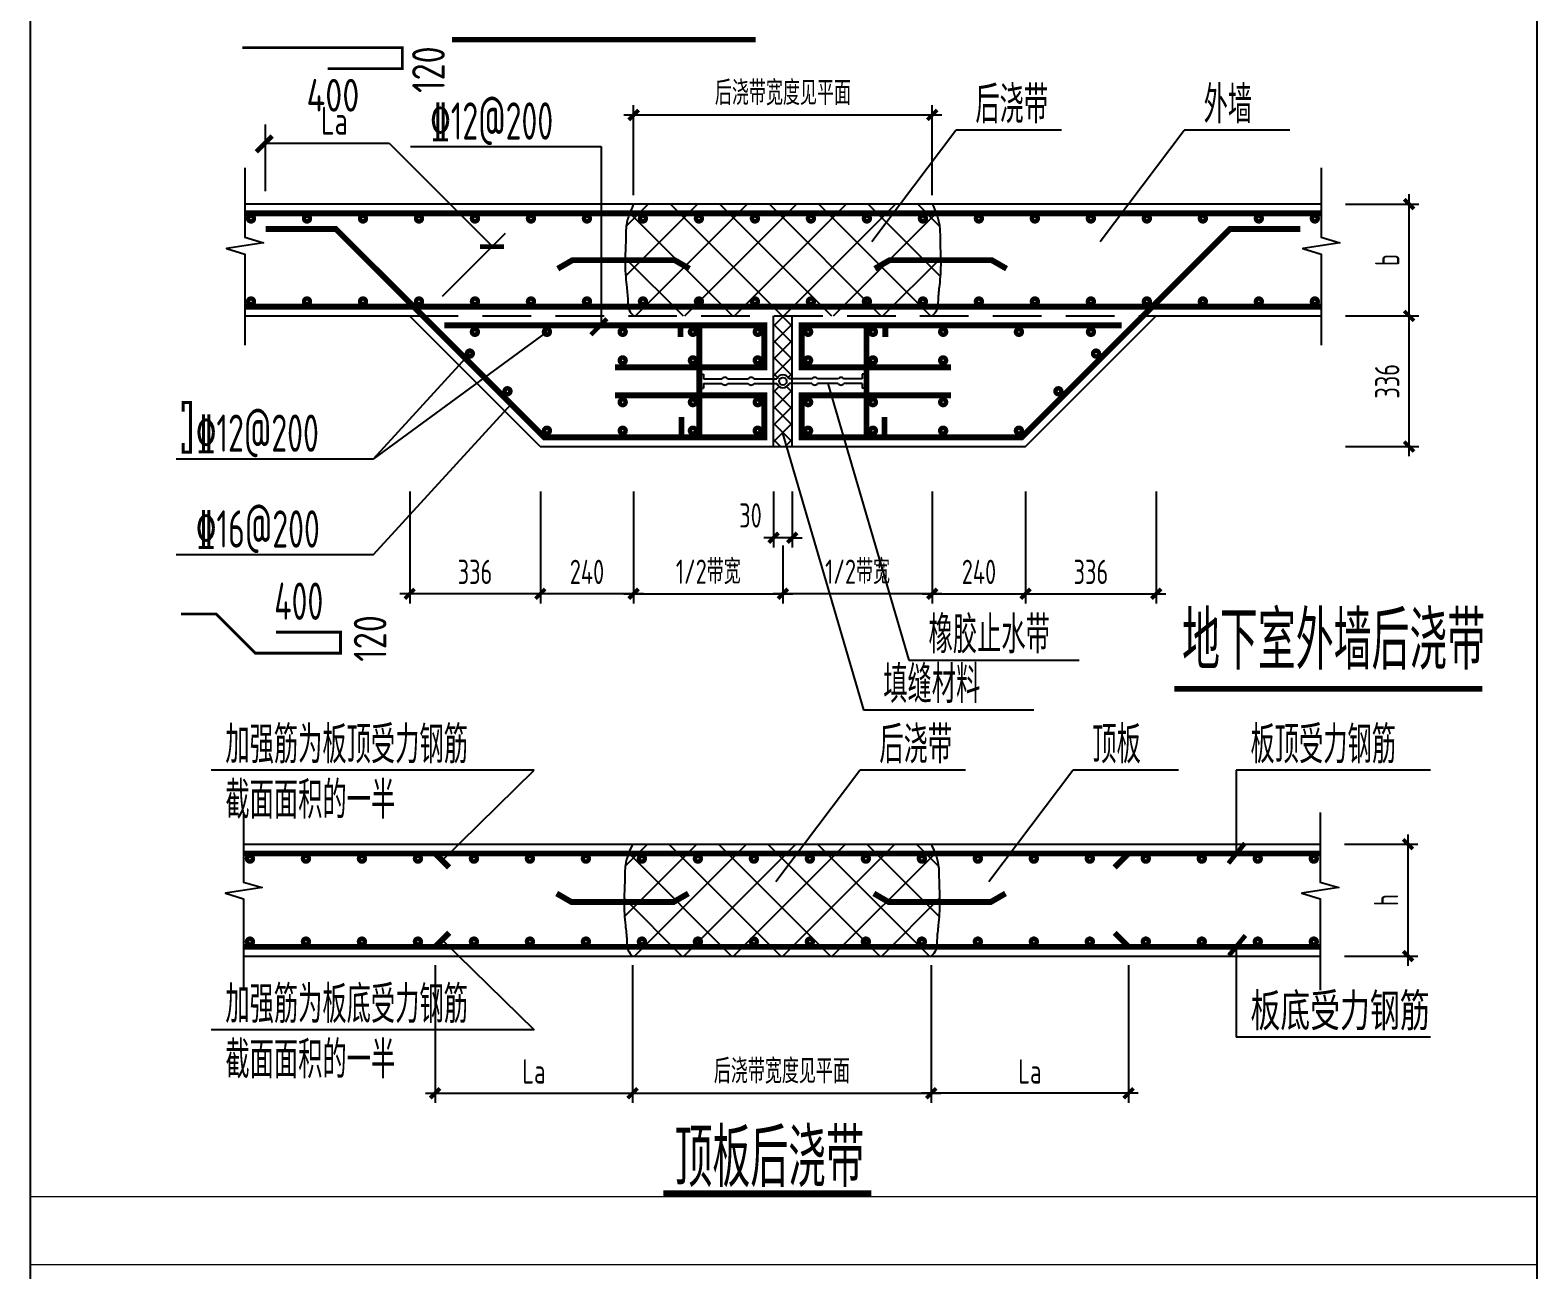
# Model space of a CAD drawing. Extents: x 1051052 to 1482120, y -981644 to -673261.
# Drawn here: x 1208039 to 1223540, y -787887 to -775132 of the extents above; entities that cross this region are included whole.
import ezdxf

# ---------------------------------------------------------------- set-up
doc = ezdxf.new("R2010")
doc.units = 0
doc.header["$LTSCALE"] = 1000
doc.header["$MEASUREMENT"] = 0
doc.linetypes.add('DASHED', pattern=[0.75, 0.5, -0.25])
doc.layers.add('图框外框__细线', color=9, linetype='Continuous', lineweight=18)
doc.layers.add('钢筋', color=1, linetype='Continuous')
doc.styles.add('TSSD_Dimension', font='Tssdeng.shx', dxfattribs={"width": 0.7, "bigfont": 'Hztxt.shx'})
doc.styles.add('TSSD_Rein', font='Tssdeng.shx', dxfattribs={"width": 0.7, "bigfont": 'hztxt.shx'})
doc.dimstyles.new('TSSD_25_100', dxfattribs={"dimtxt": 250, "dimasz": 100, "dimexe": 100, "dimexo": 250, "dimgap": 100, "dimtad": 1, "dimdec": 0, "dimlfac": 0.25, "dimzin": 0, "dimdsep": 46, "dimtxsty": 'TSSD_Dimension', "dimblk": 'ARCHTICK', "dimcen": 0, "dimdle": 100, "dimclrt": 7, "dimadec": 0, "dimazin": 0, "dimtfac": 1, "dimtdec": 0, "dimtix": 1, "dimtmove": 2, "dimatfit": 3, "dimldrblk": 'ARCHTICK', "dimfxl": 0, "dimtolj": 1, "dimtzin": 0, "dimarcsym": 0})

# ---------------------------------------------------------------- blocks, each defined once
blk = doc.blocks.new('_ArchTick')
at = {"color": 0, "linetype": 'ByBlock', "const_width": 0.4}
blk.add_lwpolyline([(-0.5, -0.5), (0.5, 0.5)], dxfattribs=at)
blk = doc.blocks.new('*D552')
at = {"color": 0, "lineweight": -2, "transparency": 16777216}
for p, q in [((1217309, -784751), (1217309, -786170)), ((1219339, -784751), (1219339, -786170)), ((1219439, -786070), (1217209, -786070))]:
    blk.add_line(p, q, dxfattribs=at)
at = {"layer": 'Defpoints', "color": 0, "transparency": 16777216}
for p in [(1217309, -784501), (1219339, -784501), (1217309, -786070)]:
    blk.add_point(p, dxfattribs=at)
at = {"color": 0, "lineweight": -2, "transparency": 16777216, "xscale": 100, "yscale": 100, "zscale": 100, "rotation": 180}
blk.add_blockref('_ArchTick', (1217309, -786070), dxfattribs=at)
at = {"color": 0, "lineweight": -2, "transparency": 16777216, "xscale": 100, "yscale": 100, "zscale": 100}
blk.add_blockref('_ArchTick', (1219339, -786070), dxfattribs=at)
at = {"color": 7, "transparency": 16777216, "insert": (1218324, -785845), "char_height": 250, "attachment_point": 5, "style": 'TSSD_Dimension'}
blk.add_mtext('\\A1;La', dxfattribs=at)
blk = doc.blocks.new('*D553')
at = {"color": 0, "lineweight": -2, "transparency": 16777216}
for p, q in [((1212206, -784751), (1212206, -786170)), ((1214237, -784751), (1214237, -786170)), ((1212106, -786070), (1214337, -786070))]:
    blk.add_line(p, q, dxfattribs=at)
at = {"layer": 'Defpoints', "color": 0, "transparency": 16777216}
for p in [(1212206, -784501), (1214237, -784501), (1214237, -786070)]:
    blk.add_point(p, dxfattribs=at)
at = {"color": 0, "lineweight": -2, "transparency": 16777216, "xscale": 100, "yscale": 100, "zscale": 100, "rotation": 180}
blk.add_blockref('_ArchTick', (1212206, -786070), dxfattribs=at)
at = {"color": 0, "lineweight": -2, "transparency": 16777216, "xscale": 100, "yscale": 100, "zscale": 100}
blk.add_blockref('_ArchTick', (1214237, -786070), dxfattribs=at)
at = {"color": 7, "transparency": 16777216, "insert": (1213222, -785845), "char_height": 250, "attachment_point": 5, "style": 'TSSD_Dimension'}
blk.add_mtext('\\A1;La', dxfattribs=at)
blk = doc.blocks.new('*D554')
at = {"color": 0, "lineweight": -2, "transparency": 16777216}
for p, q in [((1214237, -784751), (1214237, -786170)), ((1217309, -784751), (1217309, -786170)), ((1214137, -786070), (1217409, -786070))]:
    blk.add_line(p, q, dxfattribs=at)
at = {"layer": 'Defpoints', "color": 0, "transparency": 16777216}
for p in [(1214237, -784501), (1217309, -784501), (1217309, -786070)]:
    blk.add_point(p, dxfattribs=at)
at = {"color": 0, "lineweight": -2, "transparency": 16777216, "xscale": 100, "yscale": 100, "zscale": 100, "rotation": 180}
blk.add_blockref('_ArchTick', (1214237, -786070), dxfattribs=at)
at = {"color": 0, "lineweight": -2, "transparency": 16777216, "xscale": 100, "yscale": 100, "zscale": 100}
blk.add_blockref('_ArchTick', (1217309, -786070), dxfattribs=at)
at = {"color": 7, "transparency": 16777216, "insert": (1215773, -785845), "char_height": 250, "attachment_point": 5, "style": 'TSSD_Dimension'}
blk.add_mtext('\\A1;后浇带宽度见平面', dxfattribs=at)
blk = doc.blocks.new('*D530')
at = {"color": 0, "lineweight": -2, "transparency": 16777216}
for p, q in [((1221560, -783507), (1222314, -783507)), ((1222214, -784759), (1222214, -783407)), ((1221560, -784659), (1222314, -784659))]:
    blk.add_line(p, q, dxfattribs=at)
at = {"layer": 'Defpoints', "color": 0, "transparency": 16777216}
for p in [(1221310, -783507), (1222214, -783507), (1221310, -784659)]:
    blk.add_point(p, dxfattribs=at)
at = {"color": 0, "lineweight": -2, "transparency": 16777216, "xscale": 100, "yscale": 100, "zscale": 100}
for p, rotation in [((1222214, -783507), 90), ((1222214, -784659), 270)]:
    blk.add_blockref('_ArchTick', p, dxfattribs=dict(at, rotation=rotation))
at = {"color": 7, "transparency": 16777216, "insert": (1221989, -784083), "char_height": 250, "attachment_point": 5, "rotation": 90, "style": 'TSSD_Dimension'}
blk.add_mtext('\\A1;h', dxfattribs=at)
blk = doc.blocks.new('*D531')
at = {"color": 0, "lineweight": -2, "transparency": 16777216}
for p, q in [((1222225, -778173), (1222225, -776821)), ((1221571, -776921), (1222325, -776921)), ((1221571, -778073), (1222325, -778073))]:
    blk.add_line(p, q, dxfattribs=at)
at = {"layer": 'Defpoints', "color": 0, "transparency": 16777216}
for p in [(1221321, -776921), (1222225, -776921), (1221321, -778073)]:
    blk.add_point(p, dxfattribs=at)
at = {"color": 0, "lineweight": -2, "transparency": 16777216, "xscale": 100, "yscale": 100, "zscale": 100}
for p, rotation in [((1222225, -776921), 90), ((1222225, -778073), 270)]:
    blk.add_blockref('_ArchTick', p, dxfattribs=dict(at, rotation=rotation))
at = {"color": 7, "transparency": 16777216, "insert": (1222000, -777497), "char_height": 250, "attachment_point": 5, "rotation": 90, "style": 'TSSD_Dimension'}
blk.add_mtext('\\A1;b', dxfattribs=at)
blk = doc.blocks.new('*D532')
at = {"color": 0, "lineweight": -2, "transparency": 16777216}
for p, q in [((1221571, -778073), (1222325, -778073)), ((1222225, -779517), (1222225, -777973)), ((1221571, -779417), (1222325, -779417))]:
    blk.add_line(p, q, dxfattribs=at)
at = {"layer": 'Defpoints', "color": 0, "transparency": 16777216}
for p in [(1221321, -778073), (1222225, -778073), (1221321, -779417)]:
    blk.add_point(p, dxfattribs=at)
at = {"color": 0, "lineweight": -2, "transparency": 16777216, "xscale": 100, "yscale": 100, "zscale": 100}
for p, rotation in [((1222225, -778073), 90), ((1222225, -779417), 270)]:
    blk.add_blockref('_ArchTick', p, dxfattribs=dict(at, rotation=rotation))
at = {"color": 7, "transparency": 16777216, "insert": (1222000, -778745), "char_height": 250, "attachment_point": 5, "rotation": 90, "style": 'TSSD_Dimension'}
blk.add_mtext('\\A1;336', dxfattribs=at)
blk = doc.blocks.new('*D533')
at = {"color": 0, "lineweight": -2, "transparency": 16777216}
for p, q in [((1211944, -779879), (1211944, -781031)), ((1213288, -779879), (1213288, -781031)), ((1213388, -780931), (1211844, -780931))]:
    blk.add_line(p, q, dxfattribs=at)
at = {"layer": 'Defpoints', "color": 0, "transparency": 16777216}
for p in [(1211944, -779629), (1213288, -779629), (1211944, -780931)]:
    blk.add_point(p, dxfattribs=at)
at = {"color": 0, "lineweight": -2, "transparency": 16777216, "xscale": 100, "yscale": 100, "zscale": 100, "rotation": 180}
blk.add_blockref('_ArchTick', (1211944, -780931), dxfattribs=at)
at = {"color": 0, "lineweight": -2, "transparency": 16777216, "xscale": 100, "yscale": 100, "zscale": 100}
blk.add_blockref('_ArchTick', (1213288, -780931), dxfattribs=at)
at = {"color": 7, "transparency": 16777216, "insert": (1212616, -780706), "char_height": 250, "attachment_point": 5, "style": 'TSSD_Dimension'}
blk.add_mtext('\\A1;336', dxfattribs=at)
blk = doc.blocks.new('*D534')
at = {"color": 0, "lineweight": -2, "transparency": 16777216}
for p, q in [((1214248, -776829), (1214248, -775905)), ((1217320, -776829), (1217320, -775905)), ((1214148, -776005), (1217420, -776005))]:
    blk.add_line(p, q, dxfattribs=at)
at = {"layer": 'Defpoints', "color": 0, "transparency": 16777216}
for p in [(1217320, -776005), (1214248, -777079), (1217320, -777079)]:
    blk.add_point(p, dxfattribs=at)
at = {"color": 0, "lineweight": -2, "transparency": 16777216, "xscale": 100, "yscale": 100, "zscale": 100, "rotation": 180}
blk.add_blockref('_ArchTick', (1214248, -776005), dxfattribs=at)
at = {"color": 0, "lineweight": -2, "transparency": 16777216, "xscale": 100, "yscale": 100, "zscale": 100}
blk.add_blockref('_ArchTick', (1217320, -776005), dxfattribs=at)
at = {"color": 7, "transparency": 16777216, "insert": (1215784, -775780), "char_height": 250, "attachment_point": 5, "style": 'TSSD_Dimension'}
blk.add_mtext('\\A1;后浇带宽度见平面', dxfattribs=at)
blk = doc.blocks.new('*D535')
at = {"color": 0, "lineweight": -2, "transparency": 16777216}
for p, q in [((1217320, -779879), (1217320, -781031)), ((1215784, -780436), (1215784, -781031)), ((1217420, -780931), (1215684, -780931))]:
    blk.add_line(p, q, dxfattribs=at)
at = {"layer": 'Defpoints', "color": 0, "transparency": 16777216}
for p in [(1217320, -779629), (1215784, -780186), (1215784, -780931)]:
    blk.add_point(p, dxfattribs=at)
at = {"color": 0, "lineweight": -2, "transparency": 16777216, "xscale": 100, "yscale": 100, "zscale": 100, "rotation": 180}
blk.add_blockref('_ArchTick', (1215784, -780931), dxfattribs=at)
at = {"color": 0, "lineweight": -2, "transparency": 16777216, "xscale": 100, "yscale": 100, "zscale": 100}
blk.add_blockref('_ArchTick', (1217320, -780931), dxfattribs=at)
at = {"color": 7, "transparency": 16777216, "insert": (1216552, -780706), "char_height": 250, "attachment_point": 5, "style": 'TSSD_Dimension'}
blk.add_mtext('\\A1;1/2带宽', dxfattribs=at)
blk = doc.blocks.new('*D536')
at = {"color": 0, "lineweight": -2, "transparency": 16777216}
for p, q in [((1214248, -779879), (1214248, -781031)), ((1215784, -780770), (1215784, -781031)), ((1214148, -780931), (1215884, -780931))]:
    blk.add_line(p, q, dxfattribs=at)
at = {"layer": 'Defpoints', "color": 0, "transparency": 16777216}
for p in [(1214248, -779629), (1215784, -780520), (1215784, -780931)]:
    blk.add_point(p, dxfattribs=at)
at = {"color": 0, "lineweight": -2, "transparency": 16777216, "xscale": 100, "yscale": 100, "zscale": 100, "rotation": 180}
blk.add_blockref('_ArchTick', (1214248, -780931), dxfattribs=at)
at = {"color": 0, "lineweight": -2, "transparency": 16777216, "xscale": 100, "yscale": 100, "zscale": 100}
blk.add_blockref('_ArchTick', (1215784, -780931), dxfattribs=at)
at = {"color": 7, "transparency": 16777216, "insert": (1215016, -780706), "char_height": 250, "attachment_point": 5, "style": 'TSSD_Dimension'}
blk.add_mtext('\\A1;1/2带宽', dxfattribs=at)
blk = doc.blocks.new('*D537')
at = {"color": 0, "lineweight": -2, "transparency": 16777216}
for p, q in [((1213288, -779879), (1213288, -781031)), ((1214248, -779879), (1214248, -781031)), ((1214348, -780931), (1213188, -780931))]:
    blk.add_line(p, q, dxfattribs=at)
at = {"layer": 'Defpoints', "color": 0, "transparency": 16777216}
for p in [(1213288, -779629), (1214248, -779629), (1213288, -780931)]:
    blk.add_point(p, dxfattribs=at)
at = {"color": 0, "lineweight": -2, "transparency": 16777216, "xscale": 100, "yscale": 100, "zscale": 100, "rotation": 180}
blk.add_blockref('_ArchTick', (1213288, -780931), dxfattribs=at)
at = {"color": 0, "lineweight": -2, "transparency": 16777216, "xscale": 100, "yscale": 100, "zscale": 100}
blk.add_blockref('_ArchTick', (1214248, -780931), dxfattribs=at)
at = {"color": 7, "transparency": 16777216, "insert": (1213768, -780706), "char_height": 250, "attachment_point": 5, "style": 'TSSD_Dimension'}
blk.add_mtext('\\A1;240', dxfattribs=at)
blk = doc.blocks.new('*D538')
at = {"color": 0, "lineweight": -2, "transparency": 16777216}
for p, q in [((1215688, -779879), (1215688, -780455)), ((1215880, -779879), (1215880, -780455)), ((1215688, -780355), (1215588, -780355)), ((1215880, -780355), (1215688, -780355)), ((1215880, -780355), (1215980, -780355))]:
    blk.add_line(p, q, dxfattribs=at)
at = {"layer": 'Defpoints', "color": 0, "transparency": 16777216}
for p in [(1215688, -779629), (1215880, -779629), (1215688, -780355)]:
    blk.add_point(p, dxfattribs=at)
at = {"color": 0, "lineweight": -2, "transparency": 16777216, "xscale": 100, "yscale": 100, "zscale": 100}
blk.add_blockref('_ArchTick', (1215688, -780355), dxfattribs=at)
at = {"color": 0, "lineweight": -2, "transparency": 16777216, "xscale": 100, "yscale": 100, "zscale": 100, "rotation": 180}
blk.add_blockref('_ArchTick', (1215880, -780355), dxfattribs=at)
at = {"color": 7, "transparency": 16777216, "insert": (1215450, -780125), "char_height": 250, "attachment_point": 5, "style": 'TSSD_Dimension'}
blk.add_mtext('\\A1;30', dxfattribs=at)
blk = doc.blocks.new('*D518')
at = {"color": 0, "lineweight": -2, "transparency": 16777216}
for p, q in [((1218280, -779879), (1218280, -781031)), ((1219624, -779879), (1219624, -781031)), ((1218180, -780931), (1219724, -780931))]:
    blk.add_line(p, q, dxfattribs=at)
at = {"layer": 'Defpoints', "color": 0, "transparency": 16777216}
for p in [(1218280, -779629), (1219624, -779629), (1219624, -780931)]:
    blk.add_point(p, dxfattribs=at)
at = {"color": 0, "lineweight": -2, "transparency": 16777216, "xscale": 100, "yscale": 100, "zscale": 100, "rotation": 180}
blk.add_blockref('_ArchTick', (1218280, -780931), dxfattribs=at)
at = {"color": 0, "lineweight": -2, "transparency": 16777216, "xscale": 100, "yscale": 100, "zscale": 100}
blk.add_blockref('_ArchTick', (1219624, -780931), dxfattribs=at)
at = {"color": 7, "transparency": 16777216, "insert": (1218952, -780706), "char_height": 250, "attachment_point": 5, "style": 'TSSD_Dimension'}
blk.add_mtext('\\A1;336', dxfattribs=at)
blk = doc.blocks.new('*D519')
at = {"color": 0, "lineweight": -2, "transparency": 16777216}
for p, q in [((1217320, -779879), (1217320, -781031)), ((1218280, -779879), (1218280, -781031)), ((1217220, -780931), (1218380, -780931))]:
    blk.add_line(p, q, dxfattribs=at)
at = {"layer": 'Defpoints', "color": 0, "transparency": 16777216}
for p in [(1217320, -779629), (1218280, -779629), (1218280, -780931)]:
    blk.add_point(p, dxfattribs=at)
at = {"color": 0, "lineweight": -2, "transparency": 16777216, "xscale": 100, "yscale": 100, "zscale": 100, "rotation": 180}
blk.add_blockref('_ArchTick', (1217320, -780931), dxfattribs=at)
at = {"color": 0, "lineweight": -2, "transparency": 16777216, "xscale": 100, "yscale": 100, "zscale": 100}
blk.add_blockref('_ArchTick', (1218280, -780931), dxfattribs=at)
at = {"color": 7, "transparency": 16777216, "insert": (1217800, -780706), "char_height": 250, "attachment_point": 5, "style": 'TSSD_Dimension'}
blk.add_mtext('\\A1;240', dxfattribs=at)

msp = doc.modelspace()

# ---------------------------------------------------------------- hatches: boundary and pattern name
h = msp.add_hatch()
h.set_pattern_fill('ANSI31', color=0, scale=2880, style=0)
h.set_pattern_definition([(45, (1259092.97, -591202.5), (-254.55844, 254.55844), [])])
edge = h.paths.add_edge_path()
edge.add_line((1215783.582, -776920.92), (1214247.582, -776920.92))
edge.add_spline(control_points=[(1214247.582, -776920.92), (1214216.554, -776990.746), (1214164.353, -777108.219), (1214170.003, -777314.226), (1214154.506, -777520.328), (1214169.218, -777729.665), (1214191.294, -777891.122), (1214186.843, -778009.972), (1214229.876, -778054.569), (1214247.582, -778072.92)], knot_values=[0, 0, 0, 0, 234.910721848, 395.209513823, 635.519884362, 883.426724452, 1044.221249431, 1154.370628712, 1231.379319317, 1231.379319317, 1231.379319317, 1231.379319317], degree=3, periodic=0)
edge.add_line((1214247.582, -778072.92), (1215783.582, -778072.92))
edge.add_line((1215783.582, -778072.92), (1215783.582, -776920.92))
edge = h.paths.add_edge_path()
edge.add_line((1215783.582, -776920.92), (1215783.582, -778072.92))
edge.add_line((1215783.582, -778072.92), (1217319.582, -778072.92))
edge.add_spline(control_points=[(1217319.582, -778072.92), (1217337.288, -778054.569), (1217380.321, -778009.972), (1217375.87, -777891.122), (1217397.946, -777729.665), (1217412.658, -777520.328), (1217397.161, -777314.226), (1217402.811, -777108.219), (1217350.61, -776990.746), (1217319.582, -776920.92)], knot_values=[0, 0, 0, 0, 77.008690605, 187.158069886, 347.952594865, 595.859434954, 836.169805493, 996.468597469, 1231.379319317, 1231.379319317, 1231.379319317, 1231.379319317], degree=3, periodic=0)
edge.add_line((1217319.582, -776920.92), (1215783.582, -776920.92))
h = msp.add_hatch()
h.set_pattern_fill('ANSI31', color=0, scale=2880, style=0)
h.set_pattern_definition([(135, (1172474.2, -591202.5), (254.55844, 254.55844), [])])
edge = h.paths.add_edge_path()
edge.add_line((1215783.582, -776920.92), (1217319.582, -776920.92))
edge.add_spline(control_points=[(1217319.582, -776920.92), (1217350.61, -776990.746), (1217402.811, -777108.219), (1217397.161, -777314.226), (1217412.658, -777520.328), (1217397.946, -777729.665), (1217375.87, -777891.122), (1217380.321, -778009.972), (1217337.288, -778054.569), (1217319.582, -778072.92)], knot_values=[0, 0, 0, 0, 234.910721848, 395.209513823, 635.519884362, 883.426724452, 1044.221249431, 1154.370628712, 1231.379319317, 1231.379319317, 1231.379319317, 1231.379319317], degree=3, periodic=0)
edge.add_line((1217319.582, -778072.92), (1215783.582, -778072.92))
edge.add_line((1215783.582, -778072.92), (1215783.582, -776920.92))
edge = h.paths.add_edge_path()
edge.add_spline(control_points=[(1214191.645, -777976.92), (1214188.54, -777955.299), (1214189.515, -777878.111), (1214169.218, -777729.665), (1214154.506, -777520.328), (1214170.003, -777314.226), (1214165.306, -777142.986), (1214192.324, -777055.291), (1214206.955, -777016.92)], knot_values=[107.254596045, 107.254596045, 107.254596045, 107.254596045, 175.589589371, 336.38411435, 584.290954439, 824.601324978, 984.900116954, 1112.556242756, 1112.556242756, 1112.556242756, 1112.556242756], degree=3, periodic=0)
edge.add_spline(control_points=[(1214206.955, -777016.92), (1214219.249, -776984.681), (1214233.415, -776952.801), (1214247.582, -776920.92)], knot_values=[0, 0, 0, 0, 107.254596045, 107.254596045, 107.254596045, 107.254596045], degree=3, periodic=0)
edge.add_line((1214247.582, -776920.92), (1215783.582, -776920.92))
edge.add_line((1215783.582, -776920.92), (1215783.582, -778072.92))
edge.add_line((1215783.582, -778072.92), (1214247.582, -778072.92))
edge.add_spline(control_points=[(1214247.582, -778072.92), (1214229.876, -778054.569), (1214202.555, -778026.255), (1214193.544, -777990.15), (1214191.645, -777976.92)], knot_values=[1112.556242756, 1112.556242756, 1112.556242756, 1112.556242756, 1189.564933361, 1231.379319317, 1231.379319317, 1231.379319317, 1231.379319317], degree=3, periodic=0)
h = msp.add_hatch()
h.set_pattern_fill('ANSI31', color=0, scale=960, style=0)
h.set_pattern_definition([(45, (1259092.97, -591202.51), (-84.852814, 84.852814), [])])
h.paths.add_polyline_path([(1215879.582, -778072.92), (1215687.582, -778072.92), (1215687.582, -778720.92), (1215720.814, -778720.92, -0.688247202), (1215846.35, -778720.92), (1215879.582, -778720.92)])
h.paths.add_polyline_path([(1215879.582, -778768.92), (1215846.35, -778768.92, -0.688247202), (1215720.814, -778768.92), (1215687.582, -778768.92), (1215687.582, -779416.92), (1215879.582, -779416.92)])
h = msp.add_hatch()
h.set_pattern_fill('ANSI31', color=0, scale=960, style=0)
h.set_pattern_definition([(135, (1172474.19, -591202.51), (84.852814, 84.852814), [])])
h.paths.add_polyline_path([(1215687.582, -778072.92), (1215879.582, -778072.92), (1215879.582, -778720.92), (1215846.35, -778720.92, 0.688247202), (1215720.814, -778720.92), (1215687.582, -778720.92)])
h.paths.add_polyline_path([(1215687.582, -778768.92), (1215720.814, -778768.92, 0.688247202), (1215846.35, -778768.92), (1215879.582, -778768.92), (1215879.582, -779416.92), (1215687.582, -779416.92)])
h = msp.add_hatch()
h.set_pattern_fill('ANSI31', color=256, scale=2880, style=0)
h.set_pattern_definition([(135, (1172463.4, -597788.7), (254.55844, 254.55844), [])])
edge = h.paths.add_edge_path()
edge.add_line((1215772.782, -783507.099), (1217308.782, -783507.099))
edge.add_spline(control_points=[(1217308.782, -783507.099), (1217339.81, -783576.925), (1217392.011, -783694.399), (1217386.361, -783900.405), (1217401.858, -784106.507), (1217387.146, -784315.844), (1217365.07, -784477.302), (1217369.521, -784596.151), (1217326.488, -784640.749), (1217308.782, -784659.099)], knot_values=[0, 0, 0, 0, 234.910721848, 395.209513823, 635.519884362, 883.426724452, 1044.221249431, 1154.370628712, 1231.379319317, 1231.379319317, 1231.379319317, 1231.379319317], degree=3, periodic=0)
edge.add_line((1217308.782, -784659.099), (1215772.782, -784659.099))
edge.add_line((1215772.782, -784659.099), (1215772.782, -783507.099))
edge = h.paths.add_edge_path()
edge.add_spline(control_points=[(1214180.845, -784563.099), (1214177.74, -784541.478), (1214178.715, -784464.29), (1214158.418, -784315.844), (1214143.706, -784106.507), (1214159.203, -783900.405), (1214154.506, -783729.166), (1214181.524, -783641.47), (1214196.155, -783603.099)], knot_values=[107.254596045, 107.254596045, 107.254596045, 107.254596045, 175.589589371, 336.38411435, 584.290954439, 824.601324978, 984.900116954, 1112.556242756, 1112.556242756, 1112.556242756, 1112.556242756], degree=3, periodic=0)
edge.add_spline(control_points=[(1214196.155, -783603.099), (1214208.449, -783570.861), (1214222.615, -783538.98), (1214236.782, -783507.099)], knot_values=[0, 0, 0, 0, 107.254596045, 107.254596045, 107.254596045, 107.254596045], degree=3, periodic=0)
edge.add_line((1214236.782, -783507.099), (1215772.782, -783507.099))
edge.add_line((1215772.782, -783507.099), (1215772.782, -784659.099))
edge.add_line((1215772.782, -784659.099), (1214236.782, -784659.099))
edge.add_spline(control_points=[(1214236.782, -784659.099), (1214219.076, -784640.749), (1214191.755, -784612.434), (1214182.744, -784576.329), (1214180.845, -784563.099)], knot_values=[1112.556242756, 1112.556242756, 1112.556242756, 1112.556242756, 1189.564933361, 1231.379319317, 1231.379319317, 1231.379319317, 1231.379319317], degree=3, periodic=0)
h = msp.add_hatch()
h.set_pattern_fill('ANSI31', color=0, scale=2880, style=0)
h.set_pattern_definition([(45, (1259082.17, -597788.7), (-254.55844, 254.55844), [])])
edge = h.paths.add_edge_path()
edge.add_line((1215772.782, -783507.099), (1214236.782, -783507.099))
edge.add_spline(control_points=[(1214236.782, -783507.099), (1214205.754, -783576.925), (1214153.553, -783694.399), (1214159.203, -783900.405), (1214143.706, -784106.507), (1214158.418, -784315.844), (1214180.494, -784477.302), (1214176.043, -784596.151), (1214219.076, -784640.749), (1214236.782, -784659.099)], knot_values=[0, 0, 0, 0, 234.910721848, 395.209513823, 635.519884362, 883.426724452, 1044.221249431, 1154.370628712, 1231.379319317, 1231.379319317, 1231.379319317, 1231.379319317], degree=3, periodic=0)
edge.add_line((1214236.782, -784659.099), (1215772.782, -784659.099))
edge.add_line((1215772.782, -784659.099), (1215772.782, -783507.099))
edge = h.paths.add_edge_path()
edge.add_line((1215772.782, -783507.099), (1215772.782, -784659.099))
edge.add_line((1215772.782, -784659.099), (1217308.782, -784659.099))
edge.add_spline(control_points=[(1217308.782, -784659.099), (1217326.488, -784640.749), (1217369.521, -784596.151), (1217365.07, -784477.302), (1217387.146, -784315.844), (1217401.858, -784106.507), (1217386.361, -783900.405), (1217392.011, -783694.399), (1217339.81, -783576.925), (1217308.782, -783507.099)], knot_values=[0, 0, 0, 0, 77.008690605, 187.158069886, 347.952594865, 595.859434954, 836.169805493, 996.468597469, 1231.379319317, 1231.379319317, 1231.379319317, 1231.379319317], degree=3, periodic=0)
edge.add_line((1217308.782, -783507.099), (1215772.782, -783507.099))

# ---------------------------------------------------------------- linework, layer by layer
at = {"color": 0}
for p, q in [((1210461.257, -776790.584, -1554.418), (1210461.257, -776102.339, -1554.418)), ((1216699.073, -777305.276, -1554.418), (1217561.677, -776161.103, -1554.418)), ((1218649.255, -776161.103, -1554.418), (1217561.677, -776161.103, -1554.418)), ((1219047.078, -777305.276, -1554.418), (1219909.682, -776161.103, -1554.418)), ((1220997.26, -776161.103, -1554.418), (1219909.682, -776161.103, -1554.418)), ((1210461.257, -776294.339, -1554.418), (1211731.405, -776294.339, -1554.418)), ((1211731.405, -776294.339, -1554.418), (1212794.666, -777357.6, -1554.418)), ((1211951.297, -776330.323, -1554.418), (1213915.199, -776330.323, -1554.418)), ((1213915.199, -776330.323, -1554.418), (1213915.199, -778168.92, -1554.418)), ((1210246.625, -776920.92, -1554.418), (1221320.539, -776920.92, -1554.418)), ((1212282.993, -777869.273, -1554.418), (1212930.431, -777221.836, -1554.418)), ((1210246.625, -778072.92, -1554.418), (1211943.582, -778072.92, -1554.418)), ((1213287.582, -779416.92, -1554.418), (1211943.582, -778072.92, -1554.418)), ((1215687.582, -779416.92, -1554.418), (1215687.582, -778072.92, -1554.418)), ((1215879.582, -779416.92, -1554.418), (1215879.582, -778072.92, -1554.418)), ((1218279.582, -779416.92, -1554.418), (1219623.582, -778072.92, -1554.418)), ((1219623.582, -778072.92, -1554.418), (1221320.539, -778072.92, -1554.418)), ((1213355.87, -778236.441, -1554.418), (1211572.361, -779541.858, -1554.418)), ((1211572.361, -779541.858, -1554.418), (1212562.504, -778460.033, -1554.418)), ((1214919.582, -778672.92, -1554.418), (1214919.582, -778816.92, -1554.418)), ((1214919.582, -778672.92, -1554.418), (1214967.582, -778672.92, -1554.418)), ((1214967.582, -778672.92, -1554.418), (1214967.582, -778720.92, -1554.418)), ((1214967.582, -778720.92, -1554.418), (1215156.53, -778720.92, -1554.418)), ((1215216.482, -778720.92, -1554.418), (1215426.466, -778720.92, -1554.418)), ((1215486.418, -778720.92, -1554.418), (1215720.814, -778720.92, -1554.418)), ((1216080.746, -778720.92, -1554.418), (1215846.35, -778720.92, -1554.418)), ((1216350.682, -778720.92, -1554.418), (1216140.698, -778720.92, -1554.418)), ((1216599.582, -778720.92, -1554.418), (1216410.634, -778720.92, -1554.418)), ((1216647.582, -778672.92, -1554.418), (1216599.582, -778672.92, -1554.418)), ((1216599.582, -778672.92, -1554.418), (1216599.582, -778720.92, -1554.418)), ((1216647.582, -778672.92, -1554.418), (1216647.582, -778816.92, -1554.418)), ((1214919.582, -778816.92, -1554.418), (1214967.582, -778816.92, -1554.418)), ((1214967.582, -778768.92, -1554.418), (1215156.53, -778768.92, -1554.418)), ((1214967.582, -778768.92, -1554.418), (1214967.582, -778816.92, -1554.418)), ((1215216.482, -778768.92, -1554.418), (1215426.466, -778768.92, -1554.418)), ((1215486.418, -778768.92, -1554.418), (1215720.814, -778768.92, -1554.418)), ((1216080.746, -778768.92, -1554.418), (1215846.35, -778768.92, -1554.418)), ((1216350.682, -778768.92, -1554.418), (1216140.698, -778768.92, -1554.418)), ((1216245.69, -778768.92, -1554.418), (1217080.083, -781615.82, -1554.418)), ((1216599.582, -778768.92, -1554.418), (1216410.634, -778768.92, -1554.418)), ((1216599.582, -778768.92, -1554.418), (1216599.582, -778816.92, -1554.418)), ((1216647.582, -778816.92, -1554.418), (1216599.582, -778816.92, -1554.418)), ((1211572.361, -780527.729, -1554.418), (1212987.731, -778981.305, -1554.418)), ((1215779.454, -779279.595, -1554.418), (1216613.847, -782126.495, -1554.418)), ((1213287.582, -779416.92, -1554.418), (1218279.582, -779416.92, -1554.418)), ((1209540.8, -779541.858, -1554.418), (1211572.361, -779541.858, -1554.418)), ((1209540.8, -780527.729, -1554.418), (1211572.361, -780527.729, -1554.418)), ((1217080.083, -781615.82, -1554.418), (1218832.327, -781615.82, -1554.418)), ((1216613.847, -782126.495, -1554.418), (1218366.092, -782126.495, -1554.418)), ((1213223.985, -782747.282), (1209900.664, -782747.282)), ((1212278.22, -783675.099), (1213223.985, -782747.282)), ((1215711.51, -783891.455), (1216574.114, -782747.282)), ((1217661.692, -782747.282), (1216574.114, -782747.282)), ((1217901.896, -783891.455), (1218764.499, -782747.282)), ((1219852.077, -782747.282), (1218764.499, -782747.282)), ((1220446.159, -782747.282), (1220446.159, -783603.099)), ((1222445.078, -782747.282), (1220446.159, -782747.282)), ((1210235.825, -783507.099), (1221309.739, -783507.099)), ((1212278.22, -784491.099), (1213223.985, -785418.916)), ((1220446.159, -784563.099), (1220446.159, -785494.158)), ((1210235.825, -784659.099), (1221309.739, -784659.099)), ((1213223.985, -785418.916), (1209900.664, -785418.916)), ((1222445.078, -785494.158), (1220446.159, -785494.158))]:
    msp.add_line(p, q, dxfattribs=at)
at = {"color": 0, "linetype": 'DASHED'}
msp.add_line((1211943.582, -778072.92, -1554.418), (1219623.582, -778072.92, -1554.418), dxfattribs=at)
at = {"color": 1}
for points, const_width in [([(1211100.199, -775528.637), (1211868.199, -775528.637), (1211868.199, -775312.637), (1210222.462, -775312.637)], 30), ([(1210235.825, -783603.099), (1221309.739, -783603.099)], 60), ([(1219195.344, -783747.099), (1219339.344, -783603.099), (1212206.22, -783603.099), (1212350.22, -783747.099)], 60), ([(1213456.058, -784014.81), (1213606.613, -784101.732), (1214660.302, -784101.732), (1214810.856, -784014.81)], 60), ([(1216718.607, -784014.81), (1216869.162, -784101.732), (1217922.851, -784101.732), (1218073.406, -784014.81)], 60), ([(1219195.344, -784419.099), (1219339.344, -784563.099), (1212206.22, -784563.099), (1212350.22, -784419.099)], 60), ([(1210235.825, -784563.099), (1221309.739, -784563.099)], 60)]:
    msp.add_lwpolyline(points, dxfattribs=dict(at, const_width=const_width))
at = {"color": 0, "const_width": 57.6}
for points, elevation in [([(1212380.483, -775230.163), (1215503.067, -775230.163)], 1554.418), ([(1219810.261, -781907.955), (1222977.005, -781907.955)], -1554.418)]:
    msp.add_lwpolyline(points, dxfattribs=dict(at, elevation=elevation))
at = {"const_width": 48, "elevation": -1554.418}
for points in [[(1210366.251, -776384.972), (1210529.846, -776221.466)], [(1212668.843, -777361.441), (1212914.789, -777361.441)], [(1213808.65, -778265.919), (1213972.245, -778102.413)]]:
    msp.add_lwpolyline(points, dxfattribs=at)
at = {"color": 0, "elevation": -1554.418}
for points in [[(1210246.625, -776548.064), (1210246.625, -777263.84), (1210438.625, -777321.44), (1210058.702, -777378.429), (1210246.625, -777436.64), (1210246.625, -778374.921)], [(1221320.539, -776548.064), (1221320.539, -777263.84), (1221512.539, -777321.44), (1221132.617, -777378.429), (1221320.539, -777436.64), (1221320.539, -778374.921)]]:
    msp.add_lwpolyline(points, dxfattribs=at)
at = {"color": 1, "elevation": -1554.418}
for points, const_width in [([(1210246.625, -777016.92), (1221320.539, -777016.92)], 60), ([(1214055.582, -778888.92), (1215591.582, -778888.92), (1215591.582, -779320.92), (1213327.346, -779320.92), (1211184.452, -777178.025), (1210461.257, -777178.025)], 60), ([(1221105.907, -777178.025), (1220382.712, -777178.025), (1218239.817, -779320.92), (1215975.582, -779320.92), (1215975.582, -778888.92), (1217511.582, -778888.92)], 60), ([(1213466.858, -777586.589), (1213617.413, -777499.666), (1214671.102, -777499.666), (1214821.656, -777586.589)], 60), ([(1216729.407, -777586.589), (1216879.962, -777499.666), (1217933.651, -777499.666), (1218084.206, -777586.589)], 60), ([(1210246.625, -777976.92), (1221320.539, -777976.92)], 60), ([(1212300.108, -778168.92), (1215591.582, -778168.92), (1215591.582, -778600.92), (1214055.582, -778600.92)], 60), ([(1214729.405, -778288.816), (1214729.405, -778168.92), (1214924.326, -778168.92), (1214924.326, -779320.92), (1214739.487, -779320.92), (1214739.487, -779111.737)], 60), ([(1217511.582, -778600.92), (1215975.582, -778600.92), (1215975.582, -778168.92), (1219267.056, -778168.92)], 60), ([(1216837.759, -778288.816), (1216837.759, -778168.92), (1216642.838, -778168.92), (1216642.838, -779320.92), (1216827.677, -779320.92), (1216827.677, -779111.737)], 60), ([(1209613.848, -779057.066), (1209613.848, -778963.343), (1209688.444, -778963.343), (1209688.444, -779473.557), (1209613.848, -779473.557), (1209613.848, -779379.834)], 30), ([(1210570.446, -781327.309), (1211232.722, -781327.309), (1211232.722, -781543.309), (1210357.362, -781543.309), (1209953.519, -781139.466), (1209591.922, -781139.466)], 30)]:
    msp.add_lwpolyline(points, dxfattribs=dict(at, const_width=const_width))
at = {"color": 1, "const_width": 60, "elevation": -1554.418}
for points in [[(1210334.622, -777070.119, -1), (1210288.542, -777070.119, -1)], [(1210910.622, -777070.119, -1), (1210864.542, -777070.119, -1)], [(1211486.622, -777070.119, -1), (1211440.542, -777070.119, -1)], [(1212062.622, -777070.119, -1), (1212016.542, -777070.119, -1)], [(1212638.622, -777070.119, -1), (1212592.542, -777070.119, -1)], [(1213214.622, -777070.119, -1), (1213168.542, -777070.119, -1)], [(1213790.622, -777070.119, -1), (1213744.542, -777070.119, -1)], [(1214366.622, -777070.119, -1), (1214320.542, -777070.119, -1)], [(1214942.622, -777070.119, -1), (1214896.542, -777070.119, -1)], [(1215518.622, -777070.119, -1), (1215472.542, -777070.119, -1)], [(1216048.542, -777070.119, 1), (1216094.622, -777070.119, 1)], [(1216624.542, -777070.119, 1), (1216670.622, -777070.119, 1)], [(1217200.542, -777070.119, 1), (1217246.622, -777070.119, 1)], [(1217776.542, -777070.119, 1), (1217822.622, -777070.119, 1)], [(1218352.542, -777070.119, 1), (1218398.622, -777070.119, 1)], [(1218928.542, -777070.119, 1), (1218974.622, -777070.119, 1)], [(1219504.542, -777070.119, 1), (1219550.622, -777070.119, 1)], [(1220080.542, -777070.119, 1), (1220126.622, -777070.119, 1)], [(1220656.542, -777070.119, 1), (1220702.622, -777070.119, 1)], [(1221232.542, -777070.119, 1), (1221278.622, -777070.119, 1)], [(1210334.622, -777923.721, 1), (1210288.542, -777923.721, 1)], [(1210910.622, -777923.721, 1), (1210864.542, -777923.721, 1)], [(1211486.622, -777923.721, 1), (1211440.542, -777923.721, 1)], [(1212062.622, -777923.721, 1), (1212016.542, -777923.721, 1)], [(1212638.622, -777923.721, 1), (1212592.542, -777923.721, 1)], [(1213214.622, -777923.721, 1), (1213168.542, -777923.721, 1)], [(1213790.622, -777923.721, 1), (1213744.542, -777923.721, 1)], [(1214366.622, -777923.721, 1), (1214320.542, -777923.721, 1)], [(1214942.622, -777923.721, 1), (1214896.542, -777923.721, 1)], [(1215518.622, -777923.721, 1), (1215472.542, -777923.721, 1)], [(1216048.542, -777923.721, -1), (1216094.622, -777923.721, -1)], [(1216624.542, -777923.721, -1), (1216670.622, -777923.721, -1)], [(1217200.542, -777923.721, -1), (1217246.622, -777923.721, -1)], [(1217776.542, -777923.721, -1), (1217822.622, -777923.721, -1)], [(1218352.542, -777923.721, -1), (1218398.622, -777923.721, -1)], [(1218928.542, -777923.721, -1), (1218974.622, -777923.721, -1)], [(1219504.542, -777923.721, -1), (1219550.622, -777923.721, -1)], [(1220080.542, -777923.721, -1), (1220126.622, -777923.721, -1)], [(1220656.542, -777923.721, -1), (1220702.622, -777923.721, -1)], [(1221232.542, -777923.721, -1), (1221278.622, -777923.721, -1)], [(1212637.885, -778236.441, -1), (1212591.805, -778236.441, -1)], [(1213378.91, -778236.441, -1), (1213332.83, -778236.441, -1)], [(1214158.329, -778236.441, -1), (1214112.249, -778236.441, -1)], [(1214880.632, -778236.441, -1), (1214834.552, -778236.441, -1)], [(1215547.482, -778236.441, -1), (1215501.402, -778236.441, -1)], [(1216019.682, -778236.441, 1), (1216065.762, -778236.441, 1)], [(1216686.532, -778236.441, 1), (1216732.612, -778236.441, 1)], [(1217408.835, -778236.441, 1), (1217454.915, -778236.441, 1)], [(1218188.254, -778236.441, 1), (1218234.334, -778236.441, 1)], [(1218929.279, -778236.441, 1), (1218975.359, -778236.441, 1)], [(1212585.544, -778460.033, 1), (1212539.464, -778460.033, 1)], [(1218981.62, -778460.033, -1), (1219027.7, -778460.033, -1)], [(1214158.329, -778529.91, -1), (1214112.249, -778529.91, -1)], [(1214880.632, -778529.91, -1), (1214834.552, -778529.91, -1)], [(1215547.482, -778529.91, -1), (1215501.402, -778529.91, -1)], [(1216019.682, -778529.91, 1), (1216065.762, -778529.91, 1)], [(1216686.532, -778529.91, 1), (1216732.612, -778529.91, 1)], [(1217408.835, -778529.91, 1), (1217454.915, -778529.91, 1)], [(1212973.059, -778847.548, 1), (1212926.979, -778847.548, 1)], [(1218594.105, -778847.548, -1), (1218640.185, -778847.548, -1)], [(1214158.329, -778959.929, 1), (1214112.249, -778959.929, 1)], [(1214880.632, -778959.929, 1), (1214834.552, -778959.929, 1)], [(1215547.482, -778959.929, 1), (1215501.402, -778959.929, 1)], [(1216019.682, -778959.929, -1), (1216065.762, -778959.929, -1)], [(1216686.532, -778959.929, -1), (1216732.612, -778959.929, -1)], [(1217408.835, -778959.929, -1), (1217454.915, -778959.929, -1)], [(1213378.91, -779253.399, 1), (1213332.83, -779253.399, 1)], [(1214158.329, -779253.399, 1), (1214112.249, -779253.399, 1)], [(1214880.632, -779253.399, 1), (1214834.552, -779253.399, 1)], [(1215547.482, -779253.399, 1), (1215501.402, -779253.399, 1)], [(1216019.682, -779253.399, -1), (1216065.762, -779253.399, -1)], [(1216686.532, -779253.399, -1), (1216732.612, -779253.399, -1)], [(1217408.835, -779253.399, -1), (1217454.915, -779253.399, -1)], [(1218188.254, -779253.399, -1), (1218234.334, -779253.399, -1)]]:
    msp.add_lwpolyline(points, format="xyb", close=True, dxfattribs=at)
at = {"color": 0}
for points in [[(1210235.825, -783181.356), (1210235.825, -783897.132), (1210427.825, -783954.732), (1210047.902, -784011.721), (1210235.825, -784069.932), (1210235.825, -785008.213)], [(1221309.739, -783181.356), (1221309.739, -783897.132), (1221501.739, -783954.732), (1221121.817, -784011.721), (1221309.739, -784069.932), (1221309.739, -785008.213)]]:
    msp.add_lwpolyline(points, dxfattribs=at)
at = {"const_width": 48}
for points in [[(1220366.488, -783704.707), (1220535.926, -783498.123)], [(1220372.136, -784653.043), (1220541.574, -784446.46)]]:
    msp.add_lwpolyline(points, dxfattribs=at)
at = {"color": 1, "const_width": 60}
for points in [[(1210323.822, -783656.298, -1), (1210277.742, -783656.298, -1)], [(1210899.822, -783656.298, -1), (1210853.742, -783656.298, -1)], [(1211475.822, -783656.298, -1), (1211429.742, -783656.298, -1)], [(1212051.822, -783656.298, -1), (1212005.742, -783656.298, -1)], [(1212627.822, -783656.298, -1), (1212581.742, -783656.298, -1)], [(1213203.822, -783656.298, -1), (1213157.742, -783656.298, -1)], [(1213779.822, -783656.298, -1), (1213733.742, -783656.298, -1)], [(1214355.822, -783656.298, -1), (1214309.742, -783656.298, -1)], [(1214931.822, -783656.298, -1), (1214885.742, -783656.298, -1)], [(1215507.822, -783656.298, -1), (1215461.742, -783656.298, -1)], [(1216037.742, -783656.298, 1), (1216083.822, -783656.298, 1)], [(1216613.742, -783656.298, 1), (1216659.822, -783656.298, 1)], [(1217189.742, -783656.298, 1), (1217235.822, -783656.298, 1)], [(1217765.742, -783656.298, 1), (1217811.822, -783656.298, 1)], [(1218341.742, -783656.298, 1), (1218387.822, -783656.298, 1)], [(1218917.742, -783656.298, 1), (1218963.822, -783656.298, 1)], [(1219493.742, -783656.298, 1), (1219539.822, -783656.298, 1)], [(1220069.742, -783656.298, 1), (1220115.822, -783656.298, 1)], [(1220645.742, -783656.298, 1), (1220691.822, -783656.298, 1)], [(1221221.742, -783656.298, 1), (1221267.822, -783656.298, 1)], [(1210323.822, -784509.9, 1), (1210277.742, -784509.9, 1)], [(1210899.822, -784509.9, 1), (1210853.742, -784509.9, 1)], [(1211475.822, -784509.9, 1), (1211429.742, -784509.9, 1)], [(1212051.822, -784509.9, 1), (1212005.742, -784509.9, 1)], [(1212627.822, -784509.9, 1), (1212581.742, -784509.9, 1)], [(1213203.822, -784509.9, 1), (1213157.742, -784509.9, 1)], [(1213779.822, -784509.9, 1), (1213733.742, -784509.9, 1)], [(1214355.822, -784509.9, 1), (1214309.742, -784509.9, 1)], [(1214931.822, -784509.9, 1), (1214885.742, -784509.9, 1)], [(1215507.822, -784509.9, 1), (1215461.742, -784509.9, 1)], [(1216037.742, -784509.9, -1), (1216083.822, -784509.9, -1)], [(1216613.742, -784509.9, -1), (1216659.822, -784509.9, -1)], [(1217189.742, -784509.9, -1), (1217235.822, -784509.9, -1)], [(1217765.742, -784509.9, -1), (1217811.822, -784509.9, -1)], [(1218341.742, -784509.9, -1), (1218387.822, -784509.9, -1)], [(1218917.742, -784509.9, -1), (1218963.822, -784509.9, -1)], [(1219493.742, -784509.9, -1), (1219539.822, -784509.9, -1)], [(1220069.742, -784509.9, -1), (1220115.822, -784509.9, -1)], [(1220645.742, -784509.9, -1), (1220691.822, -784509.9, -1)], [(1221221.742, -784509.9, -1), (1221267.822, -784509.9, -1)]]:
    msp.add_lwpolyline(points, format="xyb", close=True, dxfattribs=at)
at = {"color": 0, "const_width": 57.6}
msp.add_lwpolyline([(1214552.716, -787098.728), (1216692.979, -787098.728)], dxfattribs=at)
at = {"color": 0}
msp.add_circle((1215783.582, -778744.92, -1554.418), 38.4, dxfattribs=at)
for centre, radius, start, end in [((1215186.506, -778744.92, -1554.418), 38.4, 38.6821875, 141.3178125), ((1215456.442, -778744.92, -1554.418), 38.4, 38.6821875, 141.3178125), ((1215783.582, -778744.92, -1554.418), 67.2, 20.9248324, 159.0751676), ((1216110.722, -778744.92, -1554.418), 38.4, 38.6821875, 141.3178125), ((1216380.658, -778744.92, -1554.418), 38.4, 38.6821875, 141.3178125), ((1215186.506, -778744.92, -1554.418), 38.4, 218.6821875, 321.3178125), ((1215456.442, -778744.92, -1554.418), 38.4, 218.6821875, 321.3178125), ((1215783.582, -778744.92, -1554.418), 67.2, 200.9248324, 339.0751676), ((1216110.722, -778744.92, -1554.418), 38.4, 218.6821875, 321.3178125), ((1216380.658, -778744.92, -1554.418), 38.4, 218.6821875, 321.3178125)]:
    msp.add_arc(centre, radius, start, end, dxfattribs=at)
for points in [[(1214247.582, -776920.92, -1554.418), (1214174.182, -777134.155, -1554.418), (1214167.189, -777287.883, -1554.418), (1214160.196, -777518.475, -1554.418), (1214174.182, -777756.054, -1554.418), (1214188.168, -777909.782, -1554.418), (1214202.154, -778014.596, -1554.418), (1214247.582, -778072.92, -1554.418)], [(1217319.582, -776920.92, -1554.418), (1217392.982, -777134.155, -1554.418), (1217399.975, -777287.883, -1554.418), (1217406.968, -777518.475, -1554.418), (1217392.982, -777756.054, -1554.418), (1217378.996, -777909.782, -1554.418), (1217365.01, -778014.596, -1554.418), (1217319.582, -778072.92, -1554.418)], [(1214236.782, -783507.099), (1214163.382, -783720.334), (1214156.389, -783874.062), (1214149.396, -784104.654), (1214163.382, -784342.233), (1214177.368, -784495.961), (1214191.354, -784600.775), (1214236.782, -784659.099)], [(1217308.782, -783507.099), (1217382.182, -783720.334), (1217389.175, -783874.062), (1217396.168, -784104.654), (1217382.182, -784342.233), (1217368.196, -784495.961), (1217354.21, -784600.775), (1217308.782, -784659.099)]]:
    msp.add_spline(points, degree=3, dxfattribs=at)
at = {"layer": '图框外框__细线'}
for p, q in [((1208039.488, -787131.161), (1223539.488, -787131.161)), ((1208039.488, -787131.161), (1223539.488, -787131.161)), ((1208039.488, -787831.161), (1223539.488, -787831.161))]:
    msp.add_line(p, q, dxfattribs=at)
at = {"layer": '钢筋'}
for p, q in [((1208039.466, -766831.161), (1208039.493, -819391.036)), ((1223539.539, -770220.497), (1223539.485, -819391.036))]:
    msp.add_line(p, q, dxfattribs=at)

# ---------------------------------------------------------------- texts
at = {"color": 0, "style": 'TSSD_Dimension', "width": 0.8}
for p in [(1212305.08, -775778.09), (1211704.913, -781630.627, -1554.418)]:
    msp.add_text('120', height=336, rotation=90, dxfattribs=at).set_placement(p)
at = {"color": 0}
for s, height, style, width, p in [('400', 336, 'TSSD_Dimension', 0.8, (1210882.526, -775970.343)), ('后浇带', 384, 'TSSD_Rein', 0.65, (1217763.447, -776089.933, -1554.418)), ('外墙', 384, 'TSSD_Rein', 0.65, (1220111.452, -776089.933, -1554.418)), ('%%13212@200', 384, 'TSSD_Rein', 0.65, (1212153.067, -776259.153, -1554.418)), ('%%13212@200', 384, 'TSSD_Rein', 0.65, (1209742.57, -779470.688, -1554.418)), ('%%13216@200', 384, 'TSSD_Rein', 0.65, (1209742.57, -780456.558, -1554.418)), ('400', 384, 'TSSD_Rein', 0.65, (1210550.162, -781199.866, -1554.418)), ('地下室外墙后浇带', 600, 'TSSD_Rein', 0.65, (1219889.421, -781711.962, -1554.418)), ('橡胶止水带', 384, 'TSSD_Rein', 0.65, (1217281.852, -781544.65, -1554.418)), ('填缝材料', 384, 'TSSD_Rein', 0.65, (1216815.617, -782055.325, -1554.418)), ('加强筋为板顶受力钢筋', 384, 'TSSD_Rein', 0.65, (1210047.813, -782676.112)), ('后浇带', 384, 'TSSD_Rein', 0.65, (1216775.884, -782676.112)), ('顶板', 384, 'TSSD_Rein', 0.65, (1218966.269, -782676.112)), ('板顶受力钢筋', 384, 'TSSD_Rein', 0.65, (1220593.308, -782676.112)), ('截面面积的一半', 384, 'TSSD_Rein', 0.65, (1210047.813, -783246.08)), ('加强筋为板底受力钢筋', 384, 'TSSD_Rein', 0.65, (1210047.813, -785347.746)), ('板底受力钢筋', 384, 'TSSD_Dimension', 0.8, (1220593.308, -785422.988)), ('截面面积的一半', 384, 'TSSD_Rein', 0.65, (1210047.813, -785917.714)), ('顶板后浇带 ', 600, 'TSSD_Rein', 0.65, (1214668.355, -787034.855))]:
    msp.add_text(s, height=height, dxfattribs=dict(at, style=style, width=width)).set_placement(p)
at = {"color": 0, "insert": (1211169.657, -776063.939, -1554.418), "char_height": 288, "attachment_point": 5, "style": 'TSSD_Dimension'}
msp.add_mtext('La', dxfattribs=at)

# ---------------------------------------------------------------- dimensions: what is measured, and where the dimension line sits
at = {"color": 0}
for base, p1, p2, text, picture, middle in [((1217319.582, -776005.288, -1554.418), (1214247.582, -777078.584, -1554.418), (1217319.582, -777078.584, -1554.418), '后浇带宽度见平面', '*D534', (1215783.582, -775780.288, -1554.418)), ((1215783.582, -780931.034, -1554.418), (1214247.582, -779628.913, -1554.418), (1215783.582, -780519.973, -1554.418), '1/2带宽', '*D536', (1215015.582, -780706.034, -1554.418)), ((1214236.782, -786070.191), (1212206.22, -784501.435), (1214236.782, -784501.435), 'La', '*D553', (1213221.501, -785845.191)), ((1217308.782, -786070.191), (1214236.782, -784501.435), (1217308.782, -784501.435), '后浇带宽度见平面', '*D554', (1215772.782, -785845.191))]:
    dim = msp.add_linear_dim(base=base, p1=p1, p2=p2, text=text, dimstyle='TSSD_25_100', dxfattribs=at)
    dim.commit()
    dim.dimension.update_dxf_attribs({"geometry": picture, "text_midpoint": middle})
for base, p1, p2, angle, text, picture, middle in [((1222224.824, -776920.92, -1554.418), (1221320.539, -778072.92, -1554.418), (1221320.539, -776920.92, -1554.418), 90, 'b', '*D531', (1221999.824, -777496.92, -1554.418)), ((1215783.582, -780931.034, -1554.418), (1217319.582, -779628.913, -1554.418), (1215783.582, -780186.055, -1554.418), 180, '1/2带宽', '*D535', (1216551.582, -780706.034, -1554.418)), ((1222214.024, -783507.099), (1221309.739, -784659.099), (1221309.739, -783507.099), 90, 'h', '*D530', (1221989.024, -784083.099)), ((1217308.782, -786070.191), (1219339.344, -784501.435), (1217308.782, -784501.435), 180, 'La', '*D552', (1218324.063, -785845.191))]:
    dim = msp.add_linear_dim(base=base, p1=p1, p2=p2, angle=angle, text=text, dimstyle='TSSD_25_100', dxfattribs=at)
    dim.commit()
    dim.dimension.update_dxf_attribs({"geometry": picture, "text_midpoint": middle})
for base, p1, p2, angle, picture, middle in [((1222224.824, -778072.92, -1554.418), (1221320.539, -779416.92, -1554.418), (1221320.539, -778072.92, -1554.418), 90, '*D532', (1221999.824, -778744.92, -1554.418)), ((1211943.582, -780931.034, -1554.418), (1213287.582, -779628.913, -1554.418), (1211943.582, -779628.913, -1554.418), 180, '*D533', (1212615.582, -780706.034, -1554.418)), ((1213287.582, -780931.034, -1554.418), (1214247.582, -779628.913, -1554.418), (1213287.582, -779628.913, -1554.418), 180, '*D537', (1213767.582, -780706.034, -1554.418))]:
    dim = msp.add_linear_dim(base=base, p1=p1, p2=p2, angle=angle, dimstyle='TSSD_25_100', dxfattribs=at)
    dim.commit()
    dim.dimension.update_dxf_attribs({"geometry": picture, "text_midpoint": middle})
dim = msp.add_linear_dim(base=(1215687.582, -780355.034, -1554.418), p1=(1215879.582, -779628.913, -1554.418), p2=(1215687.582, -779628.913, -1554.418), angle=180, text='30', dimstyle='TSSD_25_100', dxfattribs=at)
dim.commit()
dim.dimension.update_dxf_attribs({"geometry": '*D538', "text_midpoint": (1215450.301, -780124.634, -1554.418), "dimtype": 128})
for base, p1, p2, picture, middle in [((1218279.582, -780931.034, -1554.418), (1217319.582, -779628.913, -1554.418), (1218279.582, -779628.913, -1554.418), '*D519', (1217799.582, -780706.034, -1554.418)), ((1219623.582, -780931.034, -1554.418), (1218279.582, -779628.913, -1554.418), (1219623.582, -779628.913, -1554.418), '*D518', (1218951.582, -780706.034, -1554.418))]:
    dim = msp.add_linear_dim(base=base, p1=p1, p2=p2, dimstyle='TSSD_25_100', dxfattribs=at)
    dim.commit()
    dim.dimension.update_dxf_attribs({"geometry": picture, "text_midpoint": middle})

doc.saveas('drawing.dxf')
